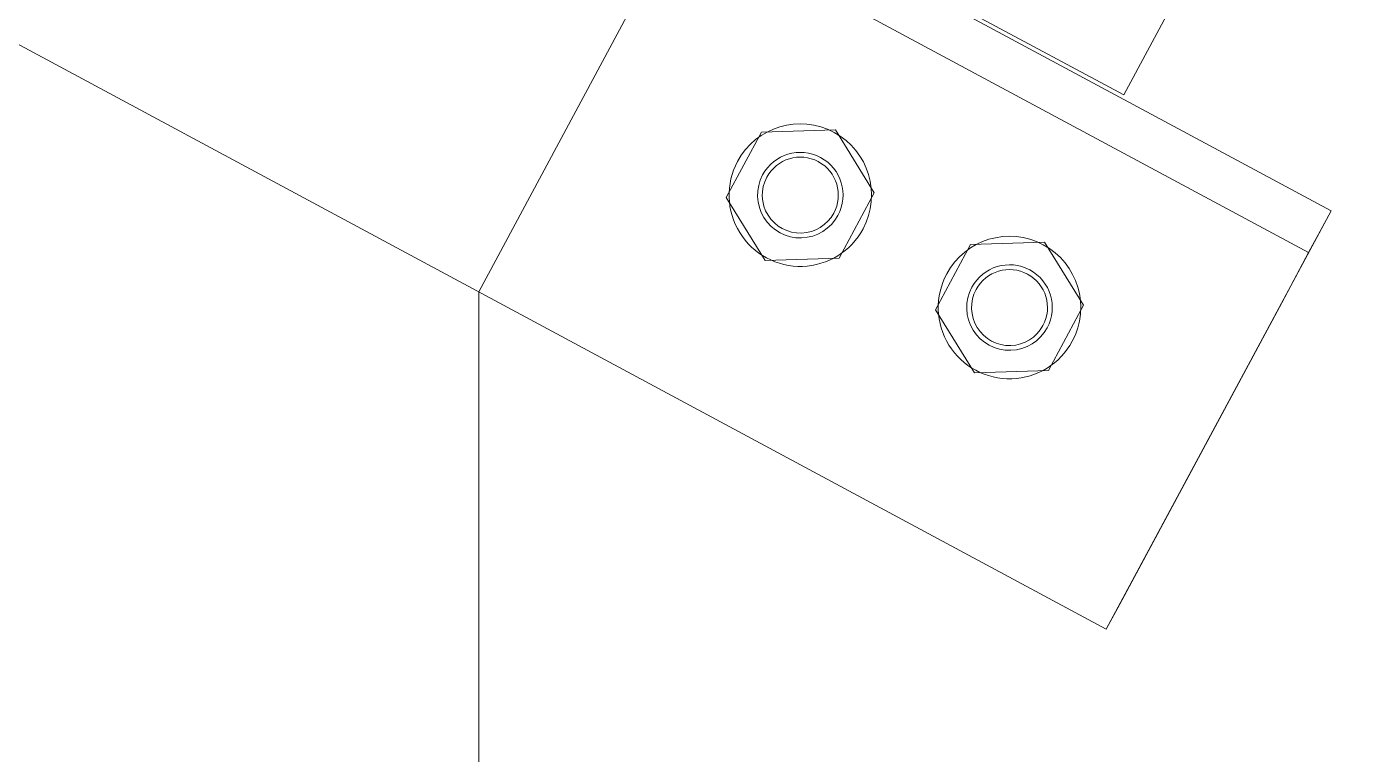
# Model space of a CAD drawing. Header units: millimetres. Extents: x -6949 to 305728, y -55091 to 76684.
# Drawn here: x 21558.5 to 21836.9, y 8061.1 to 8214.4 of the extents above; entities that cross this region are included whole.
import ezdxf

# ---------------------------------------------------------------- set-up
doc = ezdxf.new("R2010")
doc.units = ezdxf.units.MM
doc.layers.add('S-FSTN', color=7, linetype='Continuous', lineweight=18)

msp = doc.modelspace()

# ---------------------------------------------------------------- linework, layer by layer
at = {"layer": 'S-FSTN'}
for p, q in [((21796.4832, 8424.215), (21653.7271, 8158.5399)), ((21833.1929, 8175.6291), (21568.9272, 8317.6278)), ((21568.9272, 8317.6278), (21833.1929, 8175.6291)), ((21828.4596, 8166.8202), (21564.1939, 8308.819)), ((21564.1939, 8308.819), (21828.4596, 8166.8202)), ((21595.7324, 8304.1327), (21789.5273, 8200.0003)), ((21595.7324, 8304.1327), (21789.5273, 8200.0003)), ((21789.5273, 8200.0003), (21836.8602, 8288.0888)), ((21789.5273, 8200.0003), (21836.8602, 8288.0888)), ((21789.5273, 8200.0003), (21836.8602, 8288.0888)), ((21789.5273, 8200.0003), (21836.8602, 8288.0888)), ((21701.4387, 8247.3332), (21789.5273, 8200.0003)), ((21701.4387, 8247.3332), (21789.5273, 8200.0003)), ((21785.86, 8087.5405), (21521.5943, 8229.5393)), ((21521.5943, 8229.5393), (21785.86, 8087.5405)), ((21521.5943, 8229.5393), (21785.86, 8087.5405)), ((21713.2343, 8192.1748), (21705.8551, 8178.4418)), ((21713.2343, 8192.1748), (21705.8551, 8178.4418)), ((21728.8171, 8192.6507), (21713.2343, 8192.1748)), ((21728.8171, 8192.6507), (21713.2343, 8192.1748)), ((21737.0206, 8179.3937), (21728.8171, 8192.6507)), ((21737.0206, 8179.3937), (21728.8171, 8192.6507)), ((21705.8551, 8178.4418), (21714.0587, 8165.1847)), ((21705.8551, 8178.4418), (21714.0587, 8165.1847)), ((21729.6414, 8165.6606), (21737.0206, 8179.3937)), ((21729.6414, 8165.6606), (21737.0206, 8179.3937)), ((21833.1929, 8175.6291), (21785.86, 8087.5405)), ((21833.1929, 8175.6291), (21831.2996, 8172.1055)), ((21828.4596, 8166.8202), (21831.2996, 8172.1055)), ((21831.2996, 8172.1055), (21828.4596, 8166.8202)), ((21757.2786, 8168.5083), (21749.8994, 8154.7753)), ((21757.2786, 8168.5083), (21749.8994, 8154.7753)), ((21772.8613, 8168.9843), (21757.2786, 8168.5083)), ((21772.8613, 8168.9843), (21757.2786, 8168.5083)), ((21781.0649, 8155.7272), (21772.8613, 8168.9843)), ((21781.0649, 8155.7272), (21772.8613, 8168.9843)), ((21822.7796, 8156.2496), (21828.4596, 8166.8202)), ((21828.4596, 8166.8202), (21822.7796, 8156.2496)), ((21714.0587, 8165.1847), (21729.6414, 8165.6606)), ((21714.0587, 8165.1847), (21729.6414, 8165.6606)), ((21653.7271, 8158.5399), (21653.7271, 8000.0003)), ((21773.6857, 8141.9942), (21781.0649, 8155.7272)), ((21773.6857, 8141.9942), (21781.0649, 8155.7272)), ((21822.7796, 8156.2496), (21788.6999, 8092.8258)), ((21749.8994, 8154.7753), (21758.1029, 8141.5183)), ((21749.8994, 8154.7753), (21758.1029, 8141.5183)), ((21758.1029, 8141.5183), (21773.6857, 8141.9942)), ((21758.1029, 8141.5183), (21773.6857, 8141.9942)), ((21785.86, 8087.5405), (21788.6999, 8092.8258)), ((21788.6999, 8092.8258), (21785.86, 8087.5405))]:
    msp.add_line(p, q, dxfattribs=at)
for centre, radius, start, end in [((21721.4379, 8178.9177), 15, 331.749381, 151.749381), ((21721.4379, 8178.9177), 15, 331.749381, 151.749381), ((21721.4379, 8178.9177), 9.001, 331.749381, 151.749381), ((21721.4379, 8178.9177), 9.001, 331.749381, 151.749381), ((21721.4379, 8178.9177), 9.001, 331.749381, 151.749381), ((21721.4379, 8178.9177), 8, 331.749381, 151.749381), ((21721.4379, 8178.9177), 8, 331.749381, 151.749381), ((21721.4379, 8178.9177), 15, 151.749381, 331.749381), ((21721.4379, 8178.9177), 15, 151.749381, 331.749381), ((21721.4379, 8178.9177), 9.001, 151.749381, 331.749381), ((21721.4379, 8178.9177), 9.001, 151.749381, 331.749381), ((21721.4379, 8178.9177), 9.001, 151.749381, 331.749381), ((21721.4379, 8178.9177), 8, 151.749381, 331.749381), ((21721.4379, 8178.9177), 8, 151.749381, 331.749381), ((21765.4821, 8155.2513), 15, 331.749381, 151.749381), ((21765.4821, 8155.2513), 15, 331.749381, 151.749381), ((21765.4821, 8155.2513), 9.001, 331.749381, 151.749381), ((21765.4821, 8155.2513), 9.001, 331.749381, 151.749381), ((21765.4821, 8155.2513), 9.001, 331.749381, 151.749381), ((21765.4821, 8155.2513), 15, 151.749381, 331.749381), ((21765.4821, 8155.2513), 15, 151.749381, 331.749381), ((21765.4821, 8155.2513), 8, 331.749381, 151.749381), ((21765.4821, 8155.2513), 8, 331.749381, 151.749381), ((21765.4821, 8155.2513), 9.001, 151.749381, 331.749381), ((21765.4821, 8155.2513), 9.001, 151.749381, 331.749381), ((21765.4821, 8155.2513), 9.001, 151.749381, 331.749381), ((21765.4821, 8155.2513), 8, 151.749381, 331.749381), ((21765.4821, 8155.2513), 8, 151.749381, 331.749381)]:
    msp.add_arc(centre, radius, start, end, dxfattribs=at)

doc.saveas('drawing.dxf')
